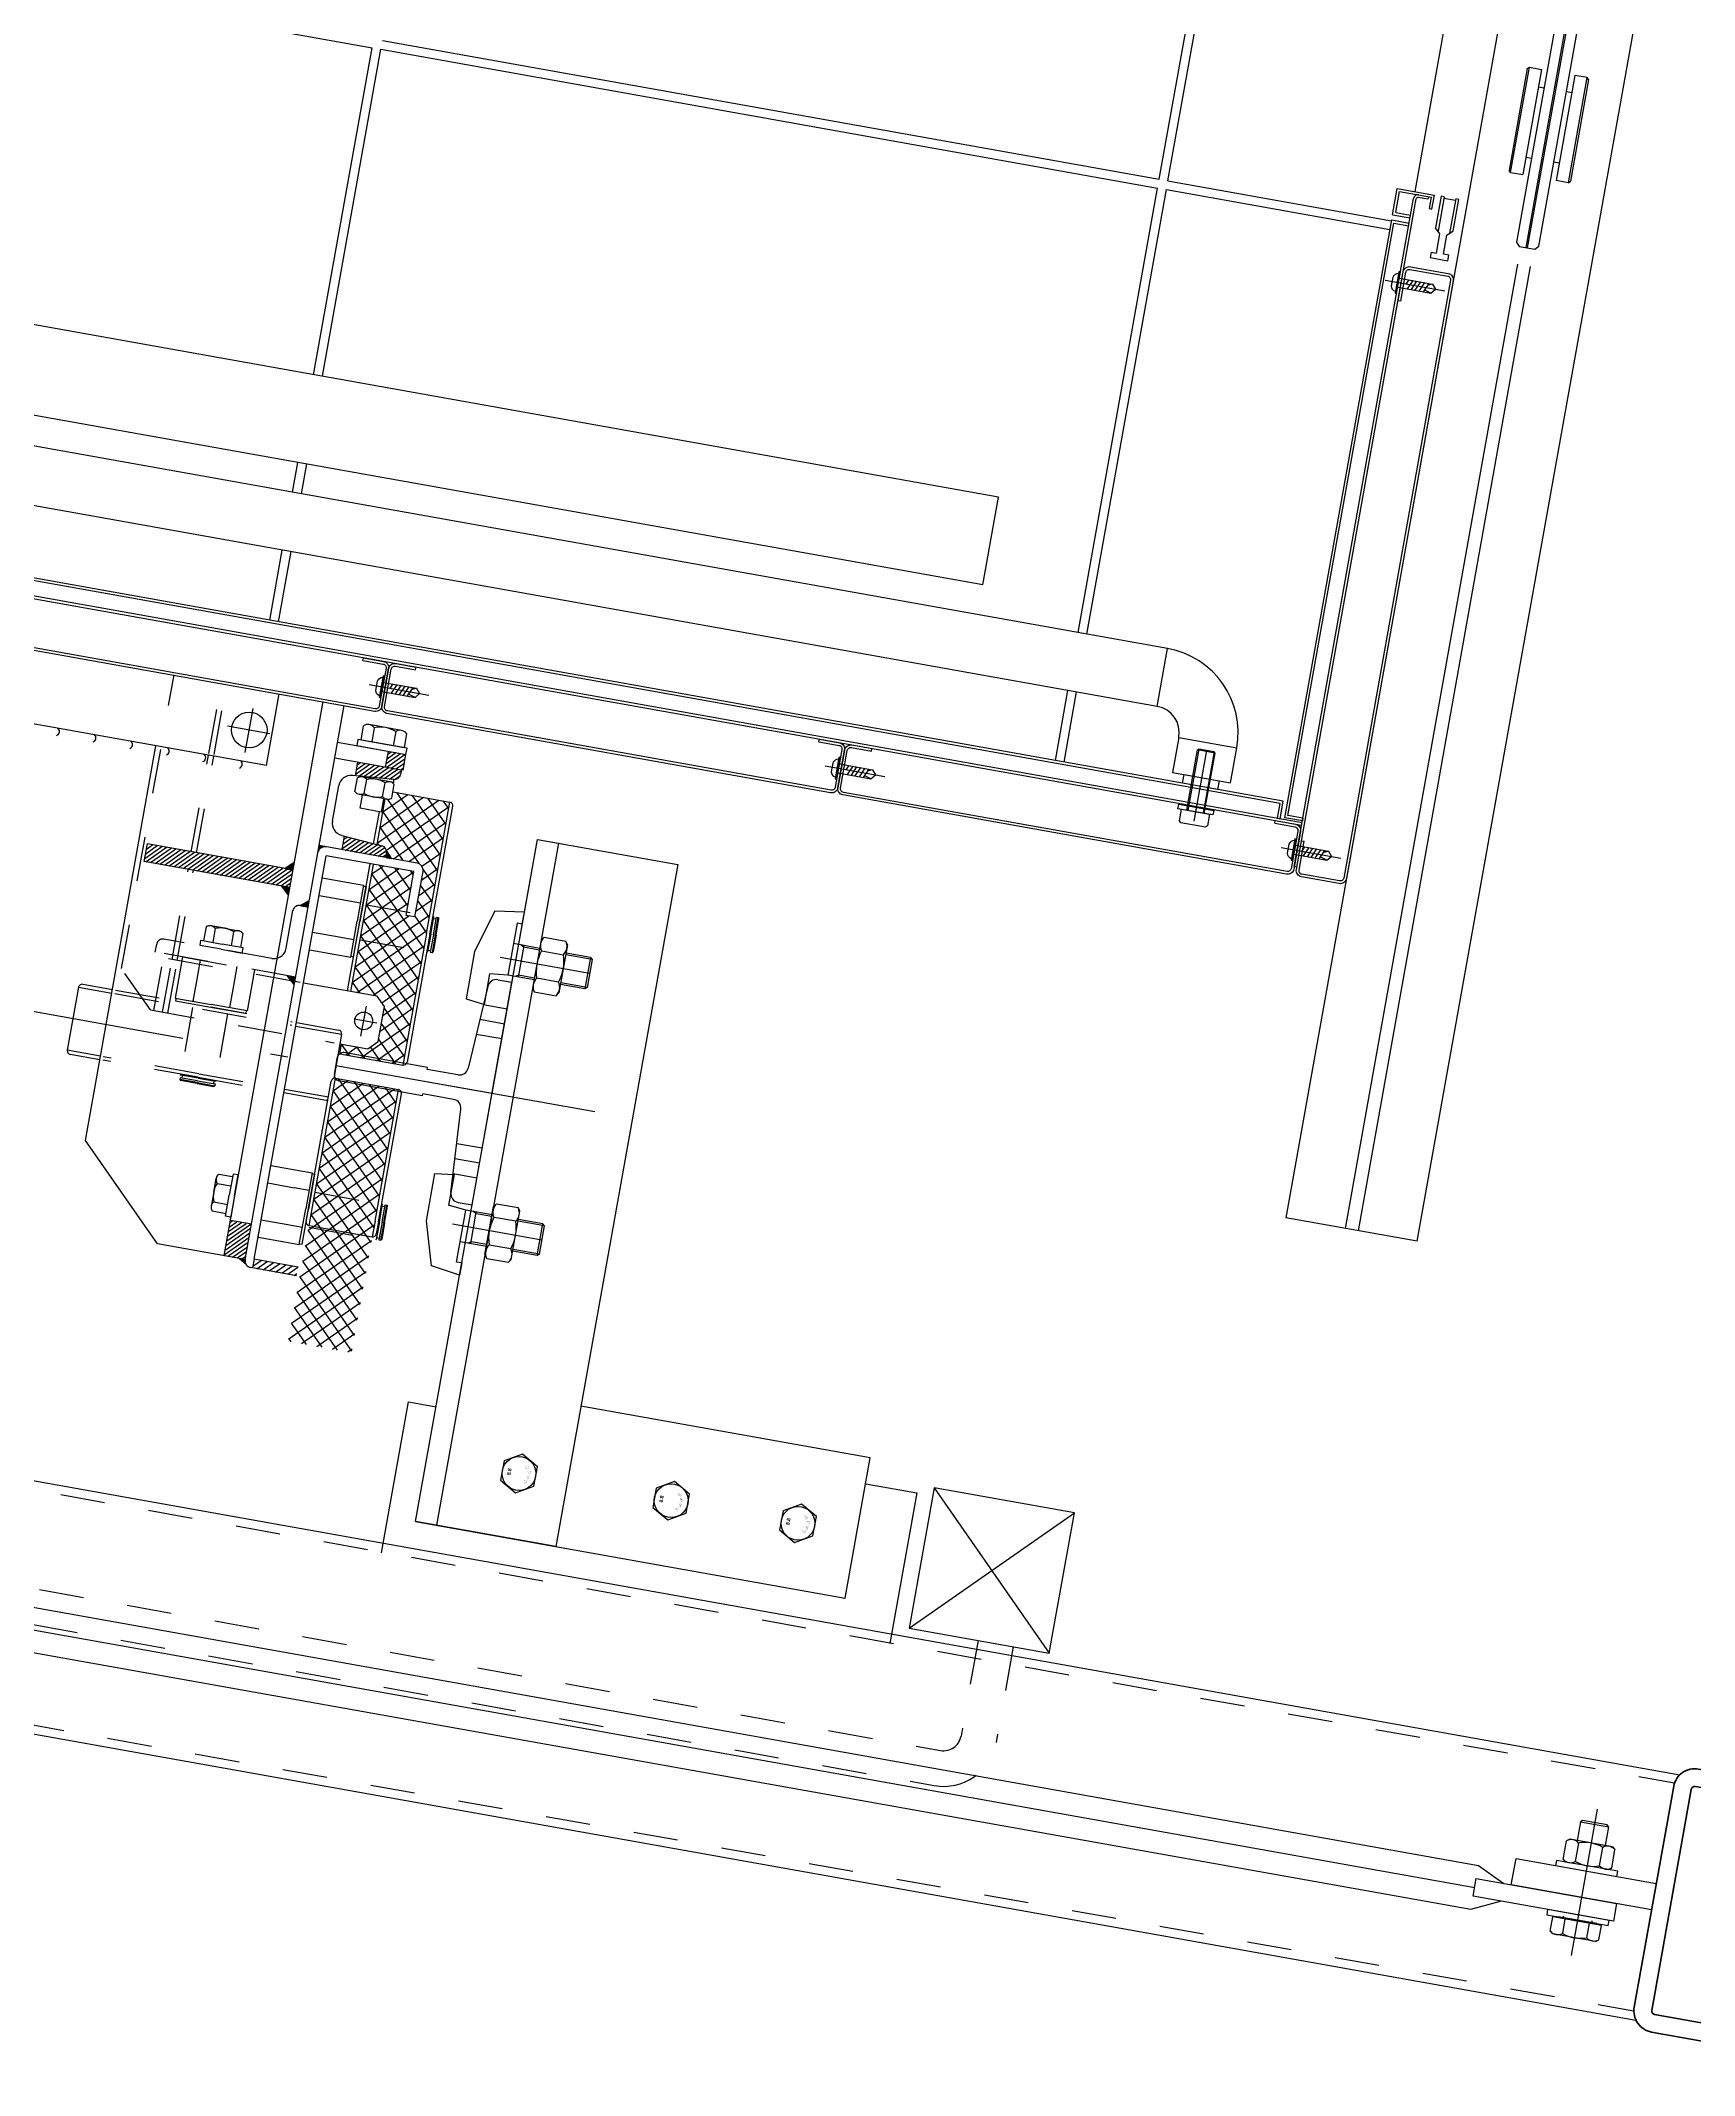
# Model space of a CAD drawing. Header units: centimetres. Extents: x 139057 to 200038, y 34824 to 80516.
# Drawn here: x 173107.4 to 173200.2, y 78653.8 to 78768.1 of the extents above; entities that cross this region are included whole.
import ezdxf

# ---------------------------------------------------------------- set-up
doc = ezdxf.new("R2010")
doc.units = ezdxf.units.CM
doc.header["$LTSCALE"] = 100
doc.linetypes.add('DASHDOT', pattern=[2.35, 1.25, -0.5, 0.1, -0.5])
doc.linetypes.add('HIDDEN', pattern=[0.5, 0.25, -0.25])
doc.layers.get('0').update_dxf_attribs({"lineweight": 0})
doc.layers.add('Linea_fine', color=2, linetype='Continuous', lineweight=35)
doc.layers.add('M-ASC', color=5, linetype='Continuous')
doc.styles.add('NEGATIVO', font='swissbo.ttf', dxfattribs={"width": 0.8, "oblique": 10})
pattern_1 = [(135, (1594.7994, 18700.3687), (-1.32582521, -1.32582521), [])]
pattern_2 = [(135, (1594.79942, 18700.36874), (-0.08838834765, -0.08838834765), [])]
pattern_3 = [(135, (1551.0445, 18825.3034), (-1.32582521, -1.32582521), [])]
pattern_4 = [(135, (1594.7994, 18700.369), (-4.4194174, -4.4194174), []), (225, (1594.7994, 18700.369), (4.4194174, -4.4194174), [])]

# ---------------------------------------------------------------- blocks, each defined once
blk = doc.blocks.new('S05')
blk.add_arc((0.27, 0.5), 0.567, 118.0725, 241.9275)
blk = doc.blocks.new('GM127-3')
for p, q in [((-8, 38.2), (-8, 86)), ((-5, 89), (5, 89)), ((0, 0), (0, 89)), ((8, 38.2), (8, 86)), ((-8, 38.2), (-7, 38.2)), ((-7, 20.7), (-7, 38.2)), ((7, 38.2), (8, 38.2)), ((7, 20.7), (7, 38.2)), ((-101.1, 16.5), (-76.8, 23.7)), ((-76.8, 23.7), (-49.8, 23.7)), ((-49.8, 23.7), (-48.5, 13)), ((49.8, 23.7), (48.5, 13)), ((76.8, 23.7), (49.8, 23.7)), ((101.1, 16.5), (76.8, 23.7)), ((-103.5, 0), (-101.1, 16.5)), ((-67, 3), (-66, 13)), ((-48.5, 13), (-66, 13)), ((-58.8, 13), (-11.7, 15.7)), ((-48.2, 0), (-48.2, 13.6)), ((-39.7, 0), (-39.7, 14.1)), ((-31.2, 0), (-31.2, 14.6)), ((58.8, 13), (11.7, 15.7)), ((31.2, 0), (31.2, 14.6)), ((39.7, 0), (39.7, 14.1)), ((48.2, 0), (48.2, 13.6)), ((48.5, 13), (66, 13)), ((67, 3), (66, 13)), ((103.5, 0), (101.1, 16.5)), ((-96.6, 0), (-103.5, 0)), ((-96.6, 0), (-96.6, 3)), ((-96.6, 3), (-67, 3)), ((-85, -12), (-85, 3)), ((-76, -42), (-76, 8.9)), ((-67, -12), (-67, 3)), ((-63.5, 8), (-63.5, 0)), ((-63.5, 0), (63.5, 0)), ((63.5, 8), (63.5, 0)), ((63.5, 4.2), (63.5, 0)), ((96.6, 3), (67, 3)), ((67, -12), (67, 3)), ((76, -42), (76, 8.9)), ((85, -12), (85, 3)), ((96.6, 0), (96.6, 3)), ((-84, -3), (-85, -1.3)), ((-85, -3), (-67, -3)), ((-84, -12), (-84, -3)), ((-68, -3), (-67, -1.3)), ((-68, -12), (-68, -3)), ((68, -3), (67, -1.3)), ((85, -3), (67, -3)), ((68, -12), (68, -3)), ((84, -3), (85, -1.3)), ((84, -12), (84, -3)), ((96.6, 0), (103.5, 0)), ((-89.7, -12), (-91.6, -13.3)), ((-91.6, -13.3), (-91.6, -25.7)), ((-89.7, -12), (-62.3, -12)), ((-83.8, -13.3), (-83.8, -25.7)), ((-68.2, -25.7), (-68.2, -13.3)), ((-62.3, -12), (-60.4, -13.3)), ((-60.4, -13.3), (-60.4, -25.7)), ((62.3, -12), (60.4, -13.3)), ((60.4, -13.3), (60.4, -25.7)), ((89.7, -12), (62.3, -12)), ((68.2, -25.7), (68.2, -13.3)), ((83.8, -13.3), (83.8, -25.7)), ((89.7, -12), (91.6, -13.3)), ((91.6, -13.3), (91.6, -25.7)), ((-89.7, -27), (-91.6, -25.7)), ((-89.7, -27), (-62.3, -27)), ((-85, -41), (-85, -27)), ((-84, -42), (-84, -27)), ((-68, -42), (-68, -27)), ((-67, -41), (-67, -27)), ((-62.3, -27), (-60.4, -25.7)), ((62.3, -27), (60.4, -25.7)), ((89.7, -27), (62.3, -27)), ((67, -41), (67, -27)), ((68, -42), (68, -27)), ((84, -42), (84, -27)), ((85, -41), (85, -27)), ((89.7, -27), (91.6, -25.7)), ((-85, -41), (-84, -42)), ((-85, -41), (-67, -41)), ((-84, -42), (-68, -42)), ((-68, -42), (-67, -41)), ((68, -42), (67, -41)), ((85, -41), (67, -41)), ((84, -42), (68, -42)), ((85, -41), (84, -42))]:
    blk.add_line(p, q)
for centre, radius, start, end in [((-5, 86), 3, 90, 180), ((5, 86), 3, 0, 90), ((-58.5, 8), 5, 93.3427, 180), ((-12, 20.7), 5, 273.3427, 0), ((12, 20.7), 5, 180, 266.6573), ((58.5, 8), 5, 360, 86.6573), ((-87.7, -18.7), 6.67, 54.2621, 125.7379), ((-76, -36.8), 24.8, 71.6858, 108.3142), ((-64.3, -18.7), 6.67, 54.2621, 125.7379), ((64.3, -18.7), 6.67, 54.2621, 125.7379), ((76, -36.8), 24.8, 71.6858, 108.3142), ((87.7, -18.7), 6.67, 54.2621, 125.7379), ((-87.7, -20.3), 6.67, 234.2621, 305.7379), ((-76, -2.2), 24.8, 251.6858, 288.3142), ((-64.3, -20.3), 6.67, 234.2621, 305.7379), ((64.3, -20.3), 6.67, 234.2621, 305.7379), ((76, -2.2), 24.8, 251.6858, 288.3142), ((87.7, -20.3), 6.67, 234.2621, 305.7379)]:
    blk.add_arc(centre, radius, start, end)
blk = doc.blocks.new('150x150x10')
at = {"layer": 'Linea_fine'}
for points in [[(12, 0), (138, 0, 0.414214), (150, 12), (150, 138, 0.414214), (138, 150), (12, 150, 0.414214), (0, 138), (0, 12, 0.414214)], [(12, 10), (138, 10, 0.414214), (140, 12), (140, 138, 0.414214), (138, 140), (12, 140, 0.414214), (10, 138), (10, 12, 0.414214)]]:
    blk.add_lwpolyline(points, format="xyb", close=True, dxfattribs=at)
blk = doc.blocks.new('A$C5FE15F62')
for p, q in [((0, 8.3), (19.6, 8.3)), ((0, 1.7), (19.6, 1.7)), ((0.8, 1.7), (0.8, 8.3)), ((20.9, 7), (18, 10)), ((20.9, 3), (18, 0)), ((31.9, 7), (20.9, 7)), ((31.9, 3), (20.9, 3)), ((31.9, 10), (31.9, 7)), ((31.9, 0), (31.9, 3))]:
    blk.add_line(p, q)
for points in [[(18, 10), (0, 10), (0, 8.3)], [(0, 1.7), (0, 0), (18, 0)], [(31.9, 0), (35, 0), (35, 10), (31.9, 10)]]:
    blk.add_lwpolyline(points)
blk = doc.blocks.new('VITE autoforante_M5x20')
for p, q in [((-7.7, 0), (26.4, 0)), ((-3.5, 2.6), (-3.5, -2.6)), ((0, 2.6), (18.9, 2.6)), ((5.3, -2.6), (4, 0.3)), ((7.6, -2.6), (5.3, 2.6)), ((9.8, -2.6), (7.6, 2.6)), ((12.1, -2.6), (9.8, 2.6)), ((12.1, -2.6), (9.8, 2.6)), ((14.4, -2.6), (12.1, 2.6)), ((16.7, -2.6), (14.4, 2.6)), ((18.9, 2.6), (14.9, 1.4)), ((18.9, 2.6), (21, 0)), ((0, -2.6), (18.9, -2.6)), ((18.9, -2.6), (16, -1.2)), ((18.9, -2.6), (21, 0))]:
    blk.add_line(p, q)
blk.add_lwpolyline([(0, 6.1), (0, -6.1), (-0.9, -6.1), (-0.9, 6.1)], close=True)
for centre, start, end in [((-0.2, 2), 102.01, 169.0652), ((-0.2, -2), 190.9348, 257.99)]:
    blk.add_arc(centre, 3.36, start, end)
blk = doc.blocks.new('5931_M10x35')
for p, q in [((35, 0), (-5.25, 0)), ((0, 5), (34.4, 5)), ((35, 4.4), (0, 4.4)), ((34.4, 5), (35, 4.4)), ((34.4, 5), (34.4, -5)), ((35, 4.4), (35, -4.4)), ((35, -4.4), (0, -4.4)), ((0, -5), (34.4, -5)), ((35, -4.4), (34.4, -5))]:
    blk.add_line(p, q)
blk.add_lwpolyline([(0, -8), (0, 8), (-6.5, 8), (-7.5, 7), (-7.5, -7), (-6.5, -8)], close=True)
blk = doc.blocks.new('6666666666666')
for p, q in [((1130, 0), (-1130, 0)), ((1130, 0), (1130, -75)), ((471, -20), (470, -21)), ((470, -21), (470, -28)), ((530, -21), (470, -21)), ((471, -20), (529, -20)), ((530, -21), (529, -20)), ((530, -21), (530, -28)), ((470, -28), (530, -28)), ((480, -28), (480, -31.1)), ((520, -28), (520, -31.1)), ((580, -33.8), (1130, -33.8)), ((570, -37.1), (1, -37.1)), ((570, -37.9), (1, -37.9)), ((480, -47), (480, -43.9)), ((520, -47), (520, -43.9)), ((580, -41.2), (1130, -41.2)), ((470, -47), (530, -47)), ((470, -54), (470, -47)), ((471, -55), (470, -54)), ((530, -54), (470, -54)), ((471, -55), (529, -55)), ((530, -54), (529, -55)), ((530, -54), (530, -47)), ((-1130, -75), (1130, -75)), ((551.5, -97), (553, -97)), ((553, -97), (553, -102.5)), ((612, -102), (612, -103.5)), ((920, -103.5), (920, -102)), ((-550, -105), (550, -105)), ((935, -103.5), (554, -103.5)), ((935, -105), (554, -105)), ((907.5, -105), (909, -105)), ((910, -105), (910, -1145)), ((911.5, -105), (911.5, -1145)), ((935, -103.5), (935, -105)), ((568.5, -242.5), (568.5, -115)), ((573.5, -242.5), (573.5, -115)), ((913, -120), (911.5, -120)), ((895, -148.5), (875, -148.5)), ((875, -181.5), (875, -148.5)), ((895, -181.5), (895, -148.5)), ((875, -181.5), (895, -181.5)), ((827, -196.5), (827, -1065)), ((860, -196.5), (827, -196.5)), ((860, -196.5), (860, -1065)), ((568.5, -242.5), (2.5, -242.5)), ((568.5, -247.5), (2.5, -247.5)), ((568.5, -690.5), (568.5, -247.5)), ((827, -242.5), (573.5, -242.5)), ((573.5, -690.5), (573.5, -247.5)), ((827, -247.5), (573.5, -247.5)), ((900, -242.5), (860, -242.5)), ((900, -247.5), (860, -247.5)), ((810, -305), (760, -305)), ((760, -305), (760, -1105)), ((810, -305), (810, -1105)), ((913, -350), (911.5, -350)), ((913, -380), (911.5, -380)), ((913, -610), (911.5, -610)), ((913, -640), (911.5, -640)), ((760, -690.5), (573.5, -690.5)), ((573.5, -1138.5), (573.5, -695.5)), ((760, -695.5), (573.5, -695.5)), ((827, -690.5), (810, -690.5)), ((827, -695.5), (810, -695.5)), ((900, -690.5), (860, -690.5)), ((900, -695.5), (860, -695.5))]:
    blk.add_line(p, q)
at = {"linetype": 'Continuous'}
for p, q in [((550, -115), (550, -93.8)), ((558, -93.8), (550, -93.8)), ((551.5, -113.5), (551.5, -95.3)), ((558, -95.3), (551.5, -95.3)), ((558, -95.3), (558, -93.8)), ((563.5, -113.5), (551.5, -113.5)), ((563.5, -113.5), (563.5, -105)), ((565, -115), (565, -105)), ((568, -115), (568, -105)), ((569.5, -113.5), (569.5, -105)), ((907.5, -113.5), (569.5, -113.5)), ((907.5, -105), (907.5, -113.5)), ((909, -105), (909, -115)), ((565, -115), (550, -115)), ((909, -115), (568, -115)), ((910, -117.5), (900, -117.5)), ((900, -117.5), (900, -1142)), ((910, -119), (901.5, -119)), ((901.5, -119), (901.5, -1140.5)), ((910, -119), (910, -117.5))]:
    blk.add_line(p, q, dxfattribs=at)
for points in [[(1, -33.1), (1, -41.9), (3, -43.9), (568, -43.9), (570, -41.9), (570, -33.1), (568, -31.1), (3, -31.1)], [(900, -175), (895, -175), (895, -155), (900, -155)], [(914.5, -155), (914.5, -175), (912, -175), (912, -155)]]:
    blk.add_lwpolyline(points, close=True)
for points in [[(612, -103.5), (595.5, -103.5, -0.414214), (592, -100), (592, -78.5, -0.414214), (595.5, -75), (936.5, -75, -0.414214), (940, -78.5), (940, -100, -0.414214), (936.5, -103.5), (920, -103.5)], [(612, -102), (595.5, -102, -0.414214), (593.5, -100), (593.5, -78.5, -0.414214), (595.5, -76.5), (936.5, -76.5, -0.414214), (938.5, -78.5), (938.5, -100, -0.414214), (936.5, -102), (920, -102)], [(911.5, -120), (911.5, -108.5, -0.414214), (915, -105), (936.5, -105, -0.414214), (940, -108.5), (940, -361.5, -0.414214), (936.5, -365), (915, -365, -0.414214), (911.5, -361.5), (911.5, -350)], [(913, -120), (913, -108.5, -0.414214), (915, -106.5), (936.5, -106.5, -0.414214), (938.5, -108.5), (938.5, -361.5, -0.414214), (936.5, -363.5), (915, -363.5, -0.414214), (913, -361.5), (913, -350)], [(911.5, -380), (911.5, -368.5, -0.414214), (915, -365), (936.5, -365, -0.414214), (940, -368.5), (940, -621.5, -0.414214), (936.5, -625), (915, -625, -0.414214), (911.5, -621.5), (911.5, -610)], [(913, -380), (913, -368.5, -0.414214), (915, -366.5), (936.5, -366.5, -0.414214), (938.5, -368.5), (938.5, -621.5, -0.414214), (936.5, -623.5), (915, -623.5, -0.414214), (913, -621.5), (913, -610)], [(911.5, -640), (911.5, -628.5, -0.414214), (915, -625), (936.5, -625, -0.414214), (940, -628.5), (940, -881.5, -0.414214), (936.5, -885), (915, -885, -0.414214), (911.5, -881.5), (911.5, -870)], [(913, -640), (913, -628.5, -0.414214), (915, -626.5), (936.5, -626.5, -0.414214), (938.5, -628.5), (938.5, -881.5, -0.414214), (936.5, -883.5), (915, -883.5, -0.414214), (913, -881.5), (913, -870)]]:
    blk.add_lwpolyline(points, format="xyb")
for centre, radius, start, end in [((554, -102.5), 2.5, 180, 270), ((554, -102.5), 1, 180, 270), ((875, -196.5), 48, 90, 180), ((875, -196.5), 15, 90, 180)]:
    blk.add_arc(centre, radius, start, end)
at = {"linetype": 'Continuous', "xscale": -1, "rotation": 270}
for p in [(602, -105), (925.7, -106.5), (925.7, -366.5), (925.7, -626.5)]:
    blk.add_blockref('VITE autoforante_M5x20', p, dxfattribs=at)
at = {"extrusion": (0, 0, -1), "xscale": -1, "zscale": -1}
blk.add_blockref('A$C5FE15F62', (-550, -90), dxfattribs=at)
at = {"xscale": -1}
blk.add_blockref('5931_M10x35', (914.5, -165), dxfattribs=at)
blk = doc.blocks.new('A$C2A0E5694')
at = {"linetype": 'Continuous'}
h = blk.add_hatch(dxfattribs=at)
h.set_pattern_fill('ANSI31', color=256, scale=15, angle=-90, style=0)
h.set_pattern_definition(pattern_1)
h.paths.add_polyline_path([(1309.8, -2109.1), (1309.8, -2192.1), (1319.8, -2192.1), (1319.8, -2109.1)])
h = blk.add_hatch(dxfattribs=at)
h.set_pattern_fill('ANSI31', color=256, scale=15, angle=-90, style=0)
h.set_pattern_definition(pattern_1)
h.paths.add_polyline_path([(1099.8, -2192.1), (1099.8, -2204.1), (1119.8, -2204.1), (1119.8, -2192.1)])
h = blk.add_hatch(dxfattribs=at)
h.set_pattern_fill('ANSI31', color=256, angle=-90, style=0)
h.set_pattern_definition(pattern_2)
h.paths.add_polyline_path([(1305.3, -2192.1), (1309.8, -2192.1), (1309.8, -2187.4)])
h = blk.add_hatch(dxfattribs=at)
h.set_pattern_fill('ANSI31', color=256, angle=-90, style=0)
h.set_pattern_definition(pattern_2)
h.paths.add_polyline_path([(1319.8, -2187.4), (1319.8, -2192.1), (1324.3, -2192.1)])
h = blk.add_hatch(dxfattribs=at)
h.set_pattern_fill('ANSI31', color=256, angle=-90, style=0)
h.set_pattern_definition(pattern_2)
h.paths.add_polyline_path([(1097, -2205.3, -0.198912), (1099.8, -2204.1), (1099.8, -2200.8)])
at = {"linetype": 'HIDDEN'}
h = blk.add_hatch(dxfattribs=at)
h.set_pattern_fill('ANSI31', color=256, angle=-90, style=0)
h.set_pattern_definition(pattern_2)
h.paths.add_polyline_path([(1260.8, -2199.4), (1256.5, -2204.1), (1260.8, -2204.1)])
h = blk.add_hatch(dxfattribs=at)
h.set_pattern_fill('ANSI31', color=256, angle=-90, style=0)
h.set_pattern_definition(pattern_2)
h.paths.add_polyline_path([(1300.8, -2204.1), (1304.5, -2204.1), (1300.8, -2199.6)])
at = {"linetype": 'Continuous'}
h = blk.add_hatch(dxfattribs=at)
h.set_pattern_fill('ANSI31', color=256, angle=-90, style=0)
h.set_pattern_definition(pattern_2)
h.paths.add_polyline_path([(1331.8, -2204.1, -0.414214), (1335.8, -2208.1), (1335.8, -2204.1)])
h = blk.add_hatch(dxfattribs=at)
h.set_pattern_fill('ANSI31', color=256, scale=20, angle=-90, style=0)
h.set_pattern_definition([(135, (1594.7994, 18700.3687), (-1.76776695, -1.76776695), [])])
h.paths.add_polyline_path([(1095.8, -2209.1), (1095.8, -2234.1), (1100.8, -2234.1), (1100.8, -2209.1)])
h = blk.add_hatch()
h.set_pattern_fill('ANSI31', color=256, scale=15, angle=-90, style=0)
h.set_pattern_definition(pattern_3)
h.paths.add_polyline_path([(1343.6, -2217.1), (1335.8, -2217.1), (1335.8, -2242.1), (1338.4, -2242.1, 0.391021), (1341.8, -2238.9)])
h = blk.add_hatch()
h.set_pattern_fill('ANSI31', color=256, scale=15, angle=-90, style=0)
h.set_pattern_definition(pattern_3)
h.paths.add_polyline_path([(1385.8, -2217.1), (1378, -2217.1), (1379.7, -2238.9, 0.391021), (1383.2, -2242.1), (1385.8, -2242.1)])
h = blk.add_hatch(dxfattribs=at)
h.set_pattern_fill('ANSI37', color=256, scale=50, angle=-90, style=0)
h.set_pattern_definition(pattern_4)
h.paths.add_polyline_path([(1058.8, -2236.1), (1058.8, -2272.1), (1123.8, -2272.1), (1123.8, -2236.1)])
h.paths.add_polyline_path([(1123.8, -2236.1), (1123.8, -2272.1), (1133.8, -2272.1), (1143.8, -2272.1), (1143.8, -2236.1)])
h.paths.add_polyline_path([(1143.8, -2236.1), (1143.8, -2272.1), (1208.8, -2272.1), (1208.8, -2236.1)])
h = blk.add_hatch(dxfattribs=at)
h.set_pattern_fill('ANSI37', color=256, scale=50, angle=-90, style=0)
h.set_pattern_definition(pattern_4)
h.paths.add_polyline_path([(1233.3, -2256.1), (1228.3, -2251.1), (1228.3, -2236.1), (1222.8, -2236.1), (1222.8, -2272.1), (1287.8, -2272.1), (1287.8, -2236.1), (1258.3, -2236.1), (1258.3, -2251.1), (1253.3, -2256.1)])
h.paths.add_polyline_path([(1287.8, -2236.1), (1287.8, -2272.1), (1297.8, -2272.1), (1307.8, -2272.1), (1307.8, -2264.1), (1305.8, -2264.1), (1305.8, -2259.1), (1307.8, -2259.1), (1307.8, -2236.1)])
h.paths.add_polyline_path([(1307.8, -2236.1), (1307.8, -2259.1), (1330.8, -2259.1), (1330.8, -2236.1)], flags=17)
h.paths.add_polyline_path([(1342.1, -2236.1), (1341.8, -2238.9, -0.248262), (1340.1, -2241.7), (1335.8, -2245.4), (1335.8, -2260.1, -0.414214), (1331.8, -2264.1), (1307.8, -2264.1), (1307.8, -2272.1), (1372.8, -2272.1), (1372.8, -2239.6), (1369.1, -2239.6, -0.187741), (1368.1, -2237), (1368.1, -2236.1)])
h = blk.add_hatch()
h.set_pattern_fill('ANSI31', color=256, scale=15, angle=-90, style=0)
h.set_pattern_definition(pattern_1)
h.paths.add_polyline_path([(1394.8, -2243.1), (1394.8, -2233.1), (1385.8, -2233.1), (1385.8, -2242.1), (1385.8, -2243.1)])
h = blk.add_hatch(dxfattribs=at)
h.set_pattern_fill('ANSI31', color=256, angle=-90, style=0)
h.set_pattern_definition(pattern_2)
h.paths.add_polyline_path([(1335.8, -2242.1), (1335.8, -2245.4), (1340.1, -2241.7, -0.130127), (1338.4, -2242.1)])
at = {"linetype": 'HIDDEN'}
for p, q in [((877, 376.9, 0), (877, -2636.8, 0)), ((897, 376.9, 0), (897, -2636.8, 0)), ((821.6, 74.6), (821.6, -3045.7)), ((951.6, 74.6), (951.6, -3045.7)), ((1195.8, -2160.2), (1195.8, -2105.8)), ((1197.8, -2160.2), (1197.8, -2105.6)), ((1228.3, -2127.1), (1248.3, -2107.1)), ((1233.8, -2105.8), (1233.8, -2206.8)), ((1235.8, -2105.8), (1235.8, -2206.6)), ((1248.3, -2107.1), (1415.8, -2107.1)), ((1260.8, -2204.1), (1260.8, -2124.1)), ((1260.8, -2124.1), (1265.3, -2124.1)), ((1228.3, -2127.1), (1228.3, -2232)), ((1228.3, -2129.1), (1258.3, -2129.1)), ((1228.3, -2134.1), (1257.6, -2134.1)), ((1258.3, -2207.1), (1258.3, -2129.1)), ((1258.3, -2134.1), (1309.8, -2134.1)), ((1268.8, -2189.1), (1268.8, -2127.6)), ((1319.8, -2134.1), (1374.8, -2134.1)), ((1375.9, -2134.1), (1415.8, -2134.1)), ((1228.3, -2137.1), (1257.6, -2137.1)), ((1237.3, -2140.2), (1235.8, -2140.2)), ((1235.8, -2140.2), (1235.8, -2160.2)), ((1237.3, -2139.7), (1237.3, -2160.2)), ((1245.8, -2139.7), (1237.3, -2139.7)), ((1260.8, -2139.7), (1245.8, -2139.7)), ((1258.3, -2137.1), (1309.8, -2137.1)), ((1260.8, -2139.7), (1260.8, -2180.7)), ((1319.8, -2137.1), (1374.8, -2137.1)), ((1375.7, -2137.1), (1415.8, -2137.1)), ((1392.8, -2165.9), (1392.8, -2141.8)), ((1192.8, -2150.2), (1192.3, -2150.7)), ((1192.3, -2160.2), (1192.3, -2150.7)), ((1193.8, -2150.2), (1192.8, -2150.2)), ((1192.8, -2160.2), (1192.8, -2150.2)), ((1193.8, -2160.2), (1193.8, -2150.2)), ((1195.3, -2151.2), (1193.8, -2151.2)), ((1195.8, -2150.2), (1195.3, -2150.2)), ((1195.3, -2160.2), (1195.3, -2150.2)), ((1233.8, -2150.2), (1197.8, -2150.2)), ((1245.8, -2149.7), (1237.3, -2149.7)), ((1260.8, -2149.7), (1245.6, -2149.7)), ((1279.7, -2149.7), (1271.8, -2149.7)), ((1279.7, -2154.9), (1271.8, -2154.9)), ((1280.8, -2160.2), (1280.8, -2152.3)), ((1380, -2154.1), (1405.4, -2154.1)), ((1192.3, -2160.2), (1192.3, -2169.7)), ((1192.8, -2170.2), (1192.3, -2169.7)), ((1192.8, -2160.2), (1192.8, -2170.2)), ((1193.8, -2170.2), (1192.8, -2170.2)), ((1193.8, -2160.2), (1193.8, -2170.2)), ((1195.3, -2169.2), (1193.8, -2169.2)), ((1195.3, -2160.2), (1195.3, -2170.2)), ((1195.8, -2170.2), (1195.3, -2170.2)), ((1195.8, -2160.2), (1195.8, -2206.6)), ((1197.8, -2160.2), (1197.8, -2207.5)), ((1233.8, -2170.2), (1197.8, -2170.2)), ((1235.8, -2180.2), (1235.8, -2160.2)), ((1237.3, -2180.7), (1237.3, -2160.2)), ((1279.7, -2165.4), (1271.8, -2165.4)), ((1280.8, -2160.2), (1280.8, -2168)), ((1237.3, -2180.2), (1235.8, -2180.2)), ((1245.8, -2170.7), (1237.3, -2170.7)), ((1245.8, -2180.7), (1237.3, -2180.7)), ((1260.8, -2170.7), (1245.6, -2170.7)), ((1260.8, -2180.7), (1245.8, -2180.7)), ((1279.7, -2170.7), (1271.8, -2170.7)), ((1256.5, -2204.1), (1260.8, -2199.4)), ((1275.8, -2196.1), (1297.3, -2196.1)), ((1300.8, -2204.1), (1300.8, -2199.6)), ((1300.8, -2199.6), (1304.5, -2204.1)), ((1123.8, -2236.1), (1123.8, -2272.1)), ((1143.8, -2236.1), (1143.8, -2272.1)), ((1287.8, -2236.1), (1287.8, -2272.1)), ((1307.8, -2236.1), (1307.8, -2272.1)), ((1234.6, -2246.1), (1251.8, -2246.1)), ((1243.3, -2253.6), (1243.3, -2240.6)), ((961.6, -2646.8, 0), (907, -2646.8, 0)), ((961.6, -2666.8, 0), (907, -2666.8, 0))]:
    blk.add_line(p, q, dxfattribs=at)
for p, q in [((816.6, 76.7), (816.6, -3047.8)), ((956.6, 76.7), (956.6, -3047.8)), ((861.6, -25.6), (861.6, -2945.6)), ((874.1, -25.6), (874.1, -2945.6)), ((886.6, -25.6), (886.6, -2945.6)), ((1335.8, -2204.1), (1385.8, -2204.1)), ((1335.8, -2242.1), (1335.8, -2204.1)), ((1385.8, -2204.1), (1385.8, -2242.1)), ((1394.8, -2204.1), (1394.8, -2239.1)), ((1343.7, -2215.6), (1341.8, -2238.9)), ((1350.7, -2209.1), (1370.9, -2209.1)), ((1379.7, -2238.9), (1377.8, -2215.6)), ((1343.6, -2217.1), (1335.8, -2217.1)), ((1360.5, -2235.1), (1360.5, -2223.1)), ((1360.5, -2223.1), (1367.9, -2223.1)), ((1368.1, -2237), (1368.1, -2221.3)), ((1369.1, -2218.6), (1377.1, -2218.6)), ((1369.1, -2223.9), (1377.1, -2223.9)), ((1385.8, -2217.1), (1378, -2217.1)), ((1378.1, -2239.2), (1378.1, -2219)), ((1378.1, -2237), (1378.1, -2221.3)), ((1367.9, -2235.1), (1360.5, -2235.1)), ((1369.1, -2234.4), (1377.1, -2234.4)), ((1338.4, -2242.1), (1335.8, -2242.1)), ((1369.1, -2239.6), (1377.1, -2239.6)), ((1378.1, -2239.2), (1379.7, -2239)), ((1385.8, -2242.1), (1383.2, -2242.1)), ((861.6, -2945.6), (869.1, -2961.3)), ((886.6, -2945.6), (879.1, -2961.3)), ((856.1, -2993.4), (857.3, -2991.7)), ((857.3, -2991.7), (865.6, -2991.7)), ((865.6, -3019.4), (865.6, -2991.7)), ((897.1, -2993.4), (898.3, -2991.7)), ((898.3, -2991.7), (908.8, -2991.7)), ((910.1, -2993.4), (908.8, -2991.7)), ((856.1, -3017.8), (856.1, -2993.4)), ((865.6, -2998.6), (857.3, -2998.6)), ((865.6, -2994.6), (866.1, -2994.6)), ((866.1, -3016.6), (866.1, -2994.6)), ((897.1, -3017.8), (897.1, -2993.4)), ((908.8, -2998.6), (898.3, -2998.6)), ((910.1, -3017.8), (910.1, -2993.4)), ((920.7, -2997.6), (910.1, -2997.6)), ((921.7, -2998.6), (920.7, -2997.6)), ((920.7, -2997.6), (920.7, -3013.6)), ((921.7, -3012.6), (921.7, -2998.6)), ((929.4, -3005.6, 0), (846, -3005.6, 0)), ((857.3, -3012.5), (865.6, -3012.5)), ((898.3, -3012.5), (908.8, -3012.5)), ((920.7, -3013.6), (910.1, -3013.6)), ((920.7, -3013.6), (921.7, -3012.6)), ((856.1, -3017.8), (857.3, -3019.4)), ((857.3, -3019.4), (865.6, -3019.4)), ((865.6, -3016.6), (866.1, -3016.6)), ((897.1, -3017.8), (898.3, -3019.4)), ((898.3, -3019.4), (908.8, -3019.4)), ((910.1, -3017.8), (908.8, -3019.4))]:
    blk.add_line(p, q)
at = {"linetype": 'DASHDOT'}
blk.add_line((1215.8, -2382.8), (1215.8, -1619.1), dxfattribs=at)
at = {"linetype": 'Continuous'}
for p, q in [((1374.8, -2167.1), (1374.8, -1963.1)), ((1195.8, -2104.1), (1195.8, -2087.2)), ((1233.8, -2085.2), (1197.8, -2085.2)), ((1197.8, -2104.1), (1197.8, -2085.2)), ((1233.8, -2085.2), (1233.8, -2104.1)), ((1235.8, -2087.2), (1235.8, -2104.1)), ((1099.8, -2154.1), (1149.8, -2104.1)), ((1149.8, -2104.1), (1374.8, -2104.1)), ((1309.8, -2192.1), (1309.8, -2109.1)), ((1309.8, -2109.1), (1319.8, -2109.1)), ((1319.8, -2192.1), (1319.8, -2109.1)), ((1099.8, -2204.1), (1099.8, -2154.1)), ((1374.8, -2167.1), (1415.8, -2167.1)), ((1123.3, -2181.1), (1123.3, -2189)), ((1133.8, -2180.1), (1125.9, -2180.1)), ((1128.5, -2181.1), (1128.5, -2189)), ((1133.8, -2180.1), (1141.7, -2180.1)), ((1139, -2181.1), (1139, -2189)), ((1144.3, -2181.1), (1144.3, -2189)), ((1099.8, -2192.1), (1415.8, -2192.1)), ((1119.8, -2204.1), (1119.8, -2192.1)), ((1305.3, -2192.1), (1309.8, -2187.4)), ((1319.8, -2187.4), (1324.3, -2192.1)), ((1097, -2205.3), (1099.8, -2200.8)), ((1099.8, -2204.1), (1415.8, -2204.1)), ((1335.8, -2260.1), (1335.8, -2204.1)), ((1095.8, -2234.1), (1095.8, -2208.1)), ((1100.8, -2209.1), (1095.8, -2209.1)), ((1100.8, -2209.1), (1330.8, -2209.1)), ((1100.8, -2234.1), (1100.8, -2209.1)), ((1113.3, -2209.1), (1113.3, -2224.1)), ((1113.3, -2209.1), (1154.3, -2209.1)), ((1123.3, -2209.1), (1123.3, -2224.3)), ((1144.3, -2209.1), (1144.3, -2224.3)), ((1154.3, -2209.1), (1154.3, -2224.1)), ((1195.8, -2209.1), (1195.8, -2233.2)), ((1197.8, -2209.1), (1197.8, -2234.1)), ((1233.8, -2209.1), (1233.8, -2235.2)), ((1235.8, -2209.1), (1235.8, -2233.2)), ((1258.3, -2251.1), (1258.3, -2209.1)), ((1277.3, -2209.1), (1277.3, -2224.1)), ((1287.3, -2209.1), (1287.3, -2224.3)), ((1308.3, -2209.1), (1308.3, -2224.3)), ((1318.3, -2209.1), (1318.3, -2224.1)), ((1330.8, -2259.1), (1330.8, -2209.1)), ((1113.3, -2224.1), (1113.3, -2232.6)), ((1123.3, -2224.1), (1123.3, -2232.6)), ((1144.3, -2224.1), (1144.3, -2232.6)), ((1154.3, -2224.1), (1154.3, -2232.6)), ((1277.3, -2224.1), (1277.3, -2232.6)), ((1287.3, -2224.1), (1287.3, -2232.6)), ((1308.3, -2224.1), (1308.3, -2232.6)), ((1318.3, -2224.1), (1318.3, -2232.6)), ((1406.4, -2223), (1398.3, -2223)), ((1407.6, -2238.3), (1407.6, -2219.9)), ((1113.3, -2232.6), (1133.8, -2232.6)), ((1113.8, -2232.6), (1113.8, -2234.1)), ((1113.8, -2234.1), (1133.8, -2234.1)), ((1124.8, -2236.1), (1208.8, -2236.1)), ((1124.8, -2236.1), (1124.8, -2272.1)), ((1126.8, -2234.1), (1206.8, -2234.1)), ((1154.3, -2232.6), (1133.8, -2232.6)), ((1153.8, -2234.1), (1133.8, -2234.1)), ((1153.8, -2232.6), (1153.8, -2234.1)), ((1233.8, -2235.2), (1208.5, -2235.2)), ((1208.8, -2236.1), (1208.8, -2272.1)), ((1222.8, -2236.1), (1222.8, -2272.1)), ((1222.8, -2236.1), (1228.3, -2236.1)), ((1228.3, -2235.2), (1228.3, -2251.1)), ((1258.3, -2234.1), (1330.8, -2234.1)), ((1258.3, -2236.1), (1330.8, -2236.1)), ((1277.3, -2232.6), (1297.8, -2232.6)), ((1277.8, -2232.6), (1277.8, -2234.1)), ((1277.8, -2234.1), (1297.8, -2234.1)), ((1318.3, -2232.6), (1297.8, -2232.6)), ((1317.8, -2234.1), (1297.8, -2234.1)), ((1317.8, -2232.6), (1317.8, -2234.1)), ((1342.1, -2236.1), (1368.1, -2236.1)), ((1342.2, -2234.1), (1360.5, -2234.1)), ((1385.8, -2233.1), (1394.8, -2233.1)), ((1406.4, -2235.2), (1398.3, -2235.2)), ((1335.8, -2245.4), (1340.1, -2241.7)), ((1372.8, -2239.6), (1372.8, -2272.1)), ((1385.8, -2243.1), (1385.8, -2242.1)), ((1385.8, -2243.1), (1394.8, -2243.1)), ((1228.3, -2251.1), (1233.3, -2256.1)), ((1233.3, -2256.1), (1253.3, -2256.1)), ((1253.3, -2256.1), (1258.3, -2251.1)), ((1305.8, -2264.1), (1305.8, -2259.1)), ((1305.8, -2259.1), (1330.8, -2259.1)), ((1133.8, -2272.1), (1124.8, -2272.1)), ((1133.8, -2272.1), (1208.8, -2272.1)), ((1297.8, -2272.1), (1222.8, -2272.1)), ((1297.8, -2272.1), (1372.8, -2272.1)), ((1305.8, -2264.1), (1331.8, -2264.1)), ((1123.8, -2274.1), (1123.8, -2274.6)), ((1133.8, -2274.6), (1123.8, -2274.6)), ((1133.8, -2276.1), (1123.8, -2276.1)), ((1123.8, -2276.1), (1123.8, -2277.1)), ((1133.8, -2277.1), (1123.8, -2277.1)), ((1123.8, -2277.1), (1124.3, -2277.6)), ((1133.8, -2277.6), (1124.3, -2277.6)), ((1124.8, -2274.6), (1124.8, -2276.1)), ((1133.8, -2274.1), (1126.8, -2274.1)), ((1133.8, -2274.1), (1206.8, -2274.1)), ((1133.8, -2274.6), (1143.8, -2274.6)), ((1133.8, -2276.1), (1143.8, -2276.1)), ((1133.8, -2277.1), (1143.8, -2277.1)), ((1133.8, -2277.6), (1143.3, -2277.6)), ((1142.8, -2274.6), (1142.8, -2276.1)), ((1143.8, -2277.1), (1143.3, -2277.6)), ((1143.8, -2274.1), (1143.8, -2274.6)), ((1143.8, -2276.1), (1143.8, -2277.1)), ((1297.8, -2274.1), (1224.8, -2274.1)), ((1287.8, -2274.1), (1287.8, -2274.6)), ((1297.8, -2274.6), (1287.8, -2274.6)), ((1287.8, -2276.1), (1287.8, -2277.1)), ((1297.8, -2276.1), (1287.8, -2276.1)), ((1287.8, -2277.1), (1288.3, -2277.6)), ((1297.8, -2277.1), (1287.8, -2277.1)), ((1297.8, -2277.6), (1288.3, -2277.6)), ((1288.8, -2274.6), (1288.8, -2276.1)), ((1297.8, -2274.1), (1370.8, -2274.1)), ((1297.8, -2274.6), (1307.8, -2274.6)), ((1297.8, -2276.1), (1307.8, -2276.1)), ((1297.8, -2277.1), (1307.8, -2277.1)), ((1297.8, -2277.6), (1307.3, -2277.6)), ((1306.8, -2274.6), (1306.8, -2276.1)), ((1307.8, -2277.1), (1307.3, -2277.6)), ((1307.8, -2274.1), (1307.8, -2274.6)), ((1307.8, -2276.1), (1307.8, -2277.1)), ((951.1, -2308.4), (1037.1, -2308.4)), ((1037.1, -2308.4), (1037.1, -2324.2)), ((971.8, -2404.2), (971.8, -2324.2)), ((971.8, -2324.2), (1360.8, -2324.2)), ((971.8, -2324.2), (971.8, -2569.2)), ((1215.8, -2324.2), (1360.8, -2324.2)), ((1360.8, -2324.2), (1360.8, -2404.2)), ((1360.8, -2324.2), (1360.8, -2338.2)), ((1360.8, -2336.2), (971.8, -2336.2)), ((1360.8, -2404.2), (971.8, -2404.2)), ((1051.8, -2569.2), (1051.8, -2404.2)), ((971.8, -2569.2), (1051.8, -2569.2)), ((1037.1, -2569.2), (1037.1, -2598.4)), ((1037.1, -2598.4), (951.1, -2598.4)), ((961.6, -2607.4), (1041.6, -2687.4)), ((1041.6, -2607.4), (961.6, -2687.4))]:
    blk.add_line(p, q, dxfattribs=at)
at = {"linetype": 'HIDDEN'}
for points in [[(1268.8, -2160.2), (1268.8, -2148.2), (1271.8, -2148.2), (1271.8, -2160.2)], [(1268.8, -2160.2), (1268.8, -2172.2), (1271.8, -2172.2), (1271.8, -2160.2)]]:
    blk.add_lwpolyline(points, dxfattribs=at)
at = {"linetype": 'Continuous'}
for points in [[(1133.8, -2192), (1121.8, -2192), (1121.8, -2189), (1133.8, -2189)], [(1133.8, -2192), (1145.8, -2192), (1145.8, -2189), (1133.8, -2189)], [(1406.4, -2241.4), (1398.3, -2241.4), (1398.3, -2216.9), (1406.4, -2216.9)]]:
    blk.add_lwpolyline(points, dxfattribs=at)
for points in [[(1398.3, -2243.1), (1398.3, -2215.1), (1394.8, -2215.1), (1394.8, -2243.1)], [(1041.6, -2607.4), (961.6, -2607.4), (961.6, -2687.4), (1041.6, -2687.4)]]:
    blk.add_lwpolyline(points, close=True, dxfattribs=at)
for points in [[(1019.5, -2376.6), (1014, -2367.1), (1003, -2367.1), (997.5, -2376.6), (1003, -2386.1), (1014, -2386.1)], [(1019.5, -2463.4), (1014, -2453.9), (1003, -2453.9), (997.5, -2463.4), (1003, -2472.9), (1014, -2472.9)], [(1019.5, -2535.7), (1014, -2526.2), (1003, -2526.2), (997.5, -2535.7), (1003, -2545.2), (1014, -2545.2)], [(879.1, -2945.6), (879.1, -3025.6), (869.1, -3025.6), (869.1, -2945.6)], [(894.1, -2965.6), (894.1, -3045.6), (879.1, -3045.6), (879.1, -2965.6)], [(869.1, -2988.1), (866.1, -2988.1), (866.1, -3023.1), (869.1, -3023.1)], [(897.1, -2988.1), (894.1, -2988.1), (894.1, -3023.1), (897.1, -3023.1)]]:
    blk.add_lwpolyline(points, close=True)
at = {"const_width": 0.0542}
for points in [[(1005.3, -2381.1), (1005.5, -2380.9), (1005.5, -2380.7), (1005.4, -2380.5), (1005.3, -2380.3), (1004.8, -2379.8), (1004.6, -2379.7), (1004.4, -2379.6), (1004.2, -2379.6), (1003.9, -2379.7), (1003.6, -2380.1), (1003.5, -2380.3), (1003.5, -2380.5), (1003.5, -2380.7), (1003.7, -2380.9), (1004.2, -2381.4), (1004.4, -2381.6), (1004.6, -2381.6), (1004.8, -2381.6), (1005, -2381.5), (1005.3, -2381.1)], [(1004.8, -2381), (1004.6, -2381.2), (1004.5, -2381.1), (1004.4, -2381.1), (1004, -2380.7), (1004, -2380.6), (1003.9, -2380.5), (1004, -2380.4), (1004.1, -2380.3), (1004.2, -2380.2), (1004.3, -2380.1), (1004.4, -2380), (1004.4, -2380.1), (1004.6, -2380.1), (1005, -2380.5), (1005, -2380.6), (1005, -2380.7), (1005, -2380.8), (1004.9, -2380.9), (1004.8, -2381)], [(1007.9, -2381.5), (1007.5, -2381.4), (1007.4, -2381.7), (1006.6, -2381.5), (1006.4, -2381.5), (1006.2, -2381.5), (1006.1, -2381.7), (1006.1, -2381.8), (1006, -2381.9), (1006, -2382.1), (1006, -2382.3), (1006.2, -2382.4), (1006.4, -2382.6), (1007.6, -2382.9), (1007.9, -2381.5)], [(1007.2, -2382.4), (1006.6, -2382.2), (1006.5, -2382.2), (1006.5, -2382), (1006.5, -2382), (1006.6, -2381.9), (1006.7, -2381.9), (1007.3, -2382.1), (1007.2, -2382.4)], [(1010.5, -2381.1), (1010.1, -2381.2), (1010.2, -2381.6), (1009.3, -2381.8), (1009.2, -2381.9), (1009.1, -2382), (1009, -2382.2), (1009.1, -2382.3), (1009.1, -2382.5), (1009.2, -2382.7), (1009.3, -2382.8), (1009.5, -2382.8), (1009.7, -2382.8), (1010.9, -2382.5), (1010.5, -2381.1)], [(1010.4, -2382.3), (1009.7, -2382.4), (1009.6, -2382.4), (1009.5, -2382.3), (1009.5, -2382.3), (1009.5, -2382.2), (1009.6, -2382.1), (1010.3, -2381.9), (1010.4, -2382.3)], [(1011.7, -2381.1), (1011.5, -2380.9), (1011.5, -2380.7), (1011.6, -2380.5), (1011.7, -2380.3), (1012.2, -2379.8), (1012.4, -2379.6), (1012.6, -2379.5), (1012.9, -2379.6), (1013.1, -2379.7), (1013.4, -2380), (1013.5, -2380.2), (1013.6, -2380.4), (1013.5, -2380.6), (1013.3, -2380.8), (1012.8, -2381.3), (1012.6, -2381.5), (1012.4, -2381.6), (1012.2, -2381.6), (1012, -2381.4), (1011.7, -2381.1)], [(1012.2, -2381), (1012.4, -2381.1), (1012.5, -2381.1), (1012.6, -2381), (1013, -2380.6), (1013.1, -2380.5), (1013.1, -2380.4), (1013, -2380.3), (1013, -2380.2), (1012.8, -2380.1), (1012.7, -2380), (1012.7, -2380), (1012.6, -2380), (1012.5, -2380.1), (1012.1, -2380.5), (1012, -2380.6), (1012, -2380.7), (1012, -2380.8), (1012.1, -2380.9), (1012.2, -2381)], [(1005.3, -2468), (1005.5, -2467.7), (1005.5, -2467.5), (1005.4, -2467.3), (1005.3, -2467.1), (1004.8, -2466.6), (1004.6, -2466.5), (1004.4, -2466.4), (1004.2, -2466.4), (1003.9, -2466.6), (1003.6, -2466.9), (1003.5, -2467.1), (1003.5, -2467.3), (1003.5, -2467.5), (1003.7, -2467.7), (1004.2, -2468.2), (1004.4, -2468.4), (1004.6, -2468.4), (1004.8, -2468.4), (1005, -2468.3), (1005.3, -2468)], [(1004.8, -2467.8), (1004.6, -2468), (1004.5, -2468), (1004.4, -2467.9), (1004, -2467.5), (1004, -2467.4), (1003.9, -2467.3), (1004, -2467.2), (1004.1, -2467.1), (1004.2, -2467), (1004.3, -2466.9), (1004.4, -2466.9), (1004.4, -2466.9), (1004.6, -2467), (1005, -2467.4), (1005, -2467.5), (1005, -2467.5), (1005, -2467.6), (1004.9, -2467.7), (1004.8, -2467.8)], [(1011.7, -2467.9), (1011.5, -2467.7), (1011.5, -2467.5), (1011.6, -2467.3), (1011.7, -2467.1), (1012.2, -2466.6), (1012.4, -2466.4), (1012.6, -2466.3), (1012.9, -2466.4), (1013.1, -2466.5), (1013.4, -2466.8), (1013.5, -2467), (1013.6, -2467.2), (1013.5, -2467.4), (1013.3, -2467.6), (1012.8, -2468.1), (1012.6, -2468.3), (1012.4, -2468.4), (1012.2, -2468.4), (1012, -2468.2), (1011.7, -2467.9)], [(1012.2, -2467.8), (1012.4, -2467.9), (1012.5, -2467.9), (1012.6, -2467.8), (1013, -2467.5), (1013.1, -2467.3), (1013.1, -2467.2), (1013, -2467.1), (1013, -2467), (1012.8, -2466.9), (1012.7, -2466.9), (1012.7, -2466.8), (1012.6, -2466.8), (1012.5, -2466.9), (1012.1, -2467.3), (1012, -2467.4), (1012, -2467.5), (1012, -2467.6), (1012.1, -2467.7), (1012.2, -2467.8)], [(1007.9, -2468.3), (1007.5, -2468.2), (1007.4, -2468.5), (1006.6, -2468.3), (1006.4, -2468.3), (1006.2, -2468.4), (1006.1, -2468.5), (1006.1, -2468.6), (1006, -2468.8), (1006, -2468.9), (1006, -2469.1), (1006.2, -2469.3), (1006.4, -2469.4), (1007.6, -2469.7), (1007.9, -2468.3)], [(1007.2, -2469.2), (1006.6, -2469.1), (1006.5, -2469), (1006.5, -2468.9), (1006.5, -2468.8), (1006.6, -2468.7), (1006.7, -2468.7), (1007.3, -2468.9), (1007.2, -2469.2)], [(1010.5, -2467.9), (1010.1, -2468), (1010.2, -2468.4), (1009.3, -2468.6), (1009.2, -2468.7), (1009.1, -2468.8), (1009, -2469), (1009.1, -2469.2), (1009.1, -2469.3), (1009.2, -2469.5), (1009.3, -2469.6), (1009.5, -2469.6), (1009.7, -2469.6), (1010.9, -2469.3), (1010.5, -2467.9)], [(1010.4, -2469.1), (1009.7, -2469.3), (1009.6, -2469.3), (1009.5, -2469.1), (1009.5, -2469.1), (1009.5, -2469), (1009.6, -2468.9), (1010.3, -2468.7), (1010.4, -2469.1)], [(1005.3, -2540.2), (1005.5, -2540), (1005.5, -2539.8), (1005.4, -2539.6), (1005.3, -2539.4), (1004.8, -2538.9), (1004.6, -2538.7), (1004.4, -2538.7), (1004.2, -2538.7), (1003.9, -2538.8), (1003.6, -2539.1), (1003.5, -2539.4), (1003.5, -2539.6), (1003.5, -2539.8), (1003.7, -2540), (1004.2, -2540.5), (1004.4, -2540.6), (1004.6, -2540.7), (1004.8, -2540.7), (1005, -2540.5), (1005.3, -2540.2)], [(1004.8, -2540.1), (1004.6, -2540.2), (1004.5, -2540.2), (1004.4, -2540.1), (1004, -2539.8), (1004, -2539.7), (1003.9, -2539.6), (1004, -2539.5), (1004.1, -2539.4), (1004.2, -2539.3), (1004.3, -2539.2), (1004.4, -2539.1), (1004.4, -2539.1), (1004.6, -2539.2), (1005, -2539.6), (1005, -2539.7), (1005, -2539.8), (1005, -2539.9), (1004.9, -2540), (1004.8, -2540.1)], [(1007.9, -2540.6), (1007.5, -2540.5), (1007.4, -2540.8), (1006.6, -2540.6), (1006.4, -2540.6), (1006.2, -2540.6), (1006.1, -2540.8), (1006.1, -2540.9), (1006, -2541), (1006, -2541.2), (1006, -2541.4), (1006.2, -2541.5), (1006.4, -2541.6), (1007.6, -2541.9), (1007.9, -2540.6)], [(1007.2, -2541.5), (1006.6, -2541.3), (1006.5, -2541.3), (1006.5, -2541.1), (1006.5, -2541.1), (1006.6, -2541), (1006.7, -2541), (1007.3, -2541.1), (1007.2, -2541.5)], [(1010.5, -2540.2), (1010.1, -2540.3), (1010.2, -2540.7), (1009.3, -2540.9), (1009.2, -2541), (1009.1, -2541.1), (1009, -2541.3), (1009.1, -2541.4), (1009.1, -2541.6), (1009.2, -2541.7), (1009.3, -2541.9), (1009.5, -2541.9), (1009.7, -2541.9), (1010.9, -2541.6), (1010.5, -2540.2)], [(1010.4, -2541.4), (1009.7, -2541.5), (1009.6, -2541.5), (1009.5, -2541.4), (1009.5, -2541.4), (1009.5, -2541.3), (1009.6, -2541.2), (1010.3, -2541), (1010.4, -2541.4)], [(1011.7, -2540.2), (1011.5, -2540), (1011.5, -2539.8), (1011.6, -2539.6), (1011.7, -2539.4), (1012.2, -2538.9), (1012.4, -2538.7), (1012.6, -2538.6), (1012.9, -2538.6), (1013.1, -2538.8), (1013.4, -2539.1), (1013.5, -2539.3), (1013.6, -2539.5), (1013.5, -2539.7), (1013.3, -2539.9), (1012.8, -2540.4), (1012.6, -2540.6), (1012.4, -2540.7), (1012.2, -2540.7), (1012, -2540.5), (1011.7, -2540.2)], [(1012.2, -2540.1), (1012.4, -2540.2), (1012.5, -2540.2), (1012.6, -2540.1), (1013, -2539.7), (1013.1, -2539.6), (1013.1, -2539.5), (1013, -2539.4), (1013, -2539.3), (1012.8, -2539.2), (1012.7, -2539.1), (1012.7, -2539.1), (1012.6, -2539.1), (1012.5, -2539.2), (1012.1, -2539.6), (1012, -2539.7), (1012, -2539.8), (1012, -2539.9), (1012.1, -2540), (1012.2, -2540.1)]]:
    blk.add_lwpolyline(points, dxfattribs=at)
at = {"linetype": 'Continuous'}
for centre, radius in [((1392.8, -2154.1), 10), ((1243.3, -2246.1), 5)]:
    blk.add_circle(centre, radius, dxfattribs=at)
for centre in [(1008.5, -2376.6), (1008.5, -2463.4), (1008.5, -2535.7)]:
    blk.add_circle(centre, 9.5)
for centre, radius, start, end in [((1197.8, -2087.2), 2, 90, 180), ((1233.8, -2087.2), 2, 0, 90), ((1125.9, -2183.9), 3.88, 47.4679, 132.5321), ((1133.8, -2194.1), 14, 90, 112.0243), ((1133.8, -2194.1), 14, 67.9757, 90), ((1141.7, -2183.9), 3.88, 47.4679, 132.5321), ((1099.8, -2208.1), 4, 90, 180), ((1331.8, -2208.1), 4, 0, 90), ((1403.1, -2219.9), 4.53, 317.4679, 42.5321), ((1391.3, -2229.1), 16.3, 337.9757, 22.0243), ((1126.8, -2236.1), 2, 90, 180), ((1197.8, -2233.2), 2, 180, 208.5044), ((1206.8, -2236.1), 2, 0, 90), ((1224.8, -2236.1), 2, 151.4956, 180), ((1233.8, -2233.2), 2, 270, 0), ((1403.1, -2238.3), 4.53, 317.4679, 42.5321), ((1331.8, -2260.1), 4, 270, 0), ((1126.8, -2272.1), 2, 180, 270), ((1206.8, -2272.1), 2, 270, 0), ((1224.8, -2272.1), 2, 180, 270), ((1370.8, -2272.1), 2, 270, 0)]:
    blk.add_arc(centre, radius, start, end, dxfattribs=at)
at = {"linetype": 'HIDDEN'}
for centre, radius, start, end in [((1265.3, -2127.6), 3.5, 0, 90), ((1276.9, -2152.3), 3.88, 317.4679, 42.5321), ((1266.8, -2160.2), 14, 0, 22.0243), ((1266.8, -2160.2), 14, 337.9757, 0), ((1276.9, -2168), 3.88, 317.4679, 42.5321), ((1275.8, -2189.1), 7, 180, 270), ((1297.3, -2199.6), 3.5, 0, 90), ((907, -2636.8, 0), 30, 180, 270), ((907, -2636.8, 0), 10, 180, 270)]:
    blk.add_arc(centre, radius, start, end, dxfattribs=at)
for centre, radius, start, end in [((1350.7, -2216.1), 7, 90, 175.4261), ((1370.9, -2216.1), 7, 4.5739, 90), ((1372, -2221.3), 3.88, 137.4679, 222.5321), ((1382.1, -2229.1), 14, 157.9757, 202.0243), ((1374.2, -2221.3), 3.88, 317.4679, 42.5321), ((1364.1, -2229.1), 14, 337.9757, 22.0243), ((1338.4, -2238.6), 3.5, 270, 355.4261), ((1372, -2237), 3.88, 137.4679, 222.5321), ((1374.2, -2237), 3.88, 317.4679, 42.5321), ((1383.2, -2238.6), 3.5, 184.5739, 270), ((861.5, -2995.2), 5.4, 140.1295, 219.8705), ((902.5, -2995.2), 5.4, 140.1295, 219.8705), ((904.7, -2995.2), 5.4, 320.1295, 39.8705), ((875.8, -3005.6), 19.7, 159.4427, 200.5573), ((867.1, -2996.6), 1, 180, 270), ((916.8, -3005.6), 19.7, 159.4427, 200.5573), ((890.4, -3005.6), 19.7, 339.4427, 20.5573), ((861.5, -3015.9), 5.4, 140.1295, 219.8705), ((867.1, -3014.6), 1, 90, 180), ((902.5, -3015.9), 5.4, 140.1295, 219.8705), ((904.7, -3015.9), 5.4, 320.1295, 39.8705)]:
    blk.add_arc(centre, radius, start, end)
at = {"rotation": 180}
blk.add_blockref('6666666666666', (2355.5, -2850.1, 0), dxfattribs=at)
at = {"xscale": 4, "yscale": 4, "zscale": 4, "rotation": 90, "row_count": 1, "column_count": 20, "row_spacing": 0, "column_spacing": 2.085829011802252}
blk.add_blockref('S05', (1374.8, -2152.5), dxfattribs=at)
at = {"linetype": 'Continuous'}
blk.add_blockref('GM127-3', (1215.8, -2324.2), dxfattribs=at)
blk.add_blockref('150x150x10', (811.6, -3195.6))
at = {"linetype": 'Continuous', "style": 'NEGATIVO'}
for p in [(1006.6, -2372), (1006.6, -2458.8), (1006.6, -2531.1)]:
    blk.add_text('8.8', height=1.98, dxfattribs=at).set_placement(p)

msp = doc.modelspace()

# ---------------------------------------------------------------- block references
at = {"layer": 'M-ASC', "xscale": 0.1, "yscale": 0.1, "zscale": 0.1, "rotation": 79.87167101770514}
msp.add_blockref('A$C2A0E5694', (172882.55, 78630.15, 0), dxfattribs=at)

doc.saveas('drawing.dxf')
